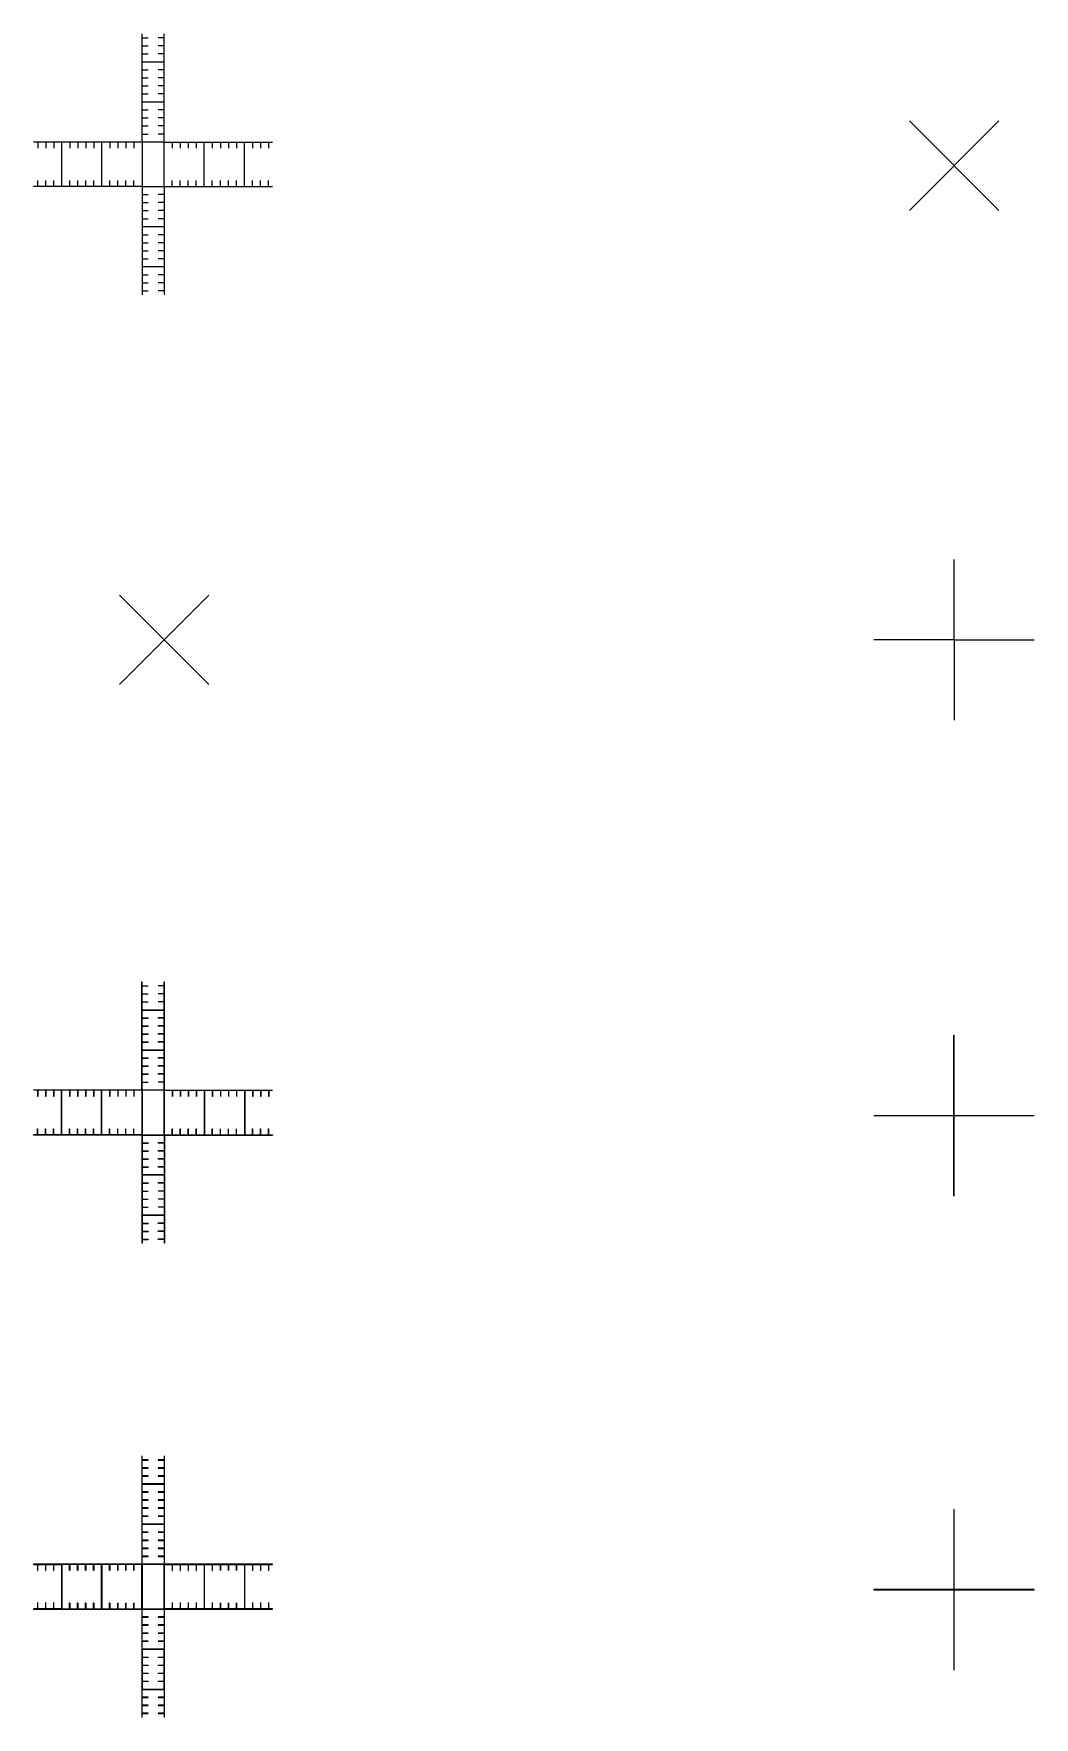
# Model space of a CAD drawing. Header units: millimetres. Extents: x 1558 to 27324, y 1800 to 8357.
# Drawn here: x 24157 to 27324, y 3030 to 8357 of the extents above; entities that cross this region are included whole.
import ezdxf

# ---------------------------------------------------------------- set-up
doc = ezdxf.new("R2010")
doc.units = ezdxf.units.MM

msp = doc.modelspace()

# ---------------------------------------------------------------- linework, layer by layer
for p, q in [((24500, 8013.8), (24500, 8356.7)), ((24500, 8344), (24519, 8344)), ((24500, 8318.6), (24519, 8318.6)), ((24570.1, 8344), (24551.1, 8344)), ((24570.1, 8318.6), (24551.1, 8318.6)), ((24570.1, 8013.8), (24570.1, 8356.7)), ((24500, 8293.2), (24519, 8293.2)), ((24500, 8267.8), (24570.1, 8267.8)), ((24570.1, 8293.2), (24551.1, 8293.2)), ((24500, 8242.4), (24519, 8242.4)), ((24500, 8217), (24519, 8217)), ((24570.1, 8242.4), (24551.1, 8242.4)), ((24570.1, 8217), (24551.1, 8217)), ((24500, 8191.6), (24519, 8191.6)), ((24500, 8166.2), (24519, 8166.2)), ((24570.1, 8191.6), (24551.1, 8191.6)), ((24570.1, 8166.2), (24551.1, 8166.2)), ((24500, 8140.8), (24570.1, 8140.8)), ((24500, 8115.4), (24519, 8115.4)), ((24570.1, 8115.4), (24551.1, 8115.4)), ((24500, 8090), (24519, 8090)), ((24500, 8064.6), (24519, 8064.6)), ((24570.1, 8090), (24551.1, 8090)), ((24570.1, 8064.6), (24551.1, 8064.6)), ((26928.4, 7797.6), (27211.3, 8080.5)), ((27211.3, 7797.6), (26928.4, 8080.5)), ((24500, 8013.8), (24157.1, 8013.8)), ((24169.8, 8013.8), (24169.8, 7994.7)), ((24195.2, 8013.8), (24195.2, 7994.7)), ((24220.6, 8013.8), (24220.6, 7994.7)), ((24246, 7873), (24246, 8013.8)), ((24271.4, 8013.8), (24271.4, 7994.7)), ((24296.8, 8013.8), (24296.8, 7994.7)), ((24322.2, 8013.8), (24322.2, 7994.7)), ((24347.6, 8013.8), (24347.6, 7994.7)), ((24373, 7873), (24373, 8013.8)), ((24398.4, 8013.8), (24398.4, 7994.7)), ((24423.8, 8013.8), (24423.8, 7994.7)), ((24449.2, 8013.8), (24449.2, 7994.7)), ((24474.6, 8013.8), (24474.6, 7994.7)), ((24500, 8039.2), (24519, 8039.2)), ((24570.1, 8039.2), (24551.1, 8039.2)), ((24570.1, 8013.8), (24913, 8013.8)), ((24595.5, 8013.8), (24595.5, 7994.7)), ((24620.9, 8013.8), (24620.9, 7994.7)), ((24646.3, 8013.8), (24646.3, 7994.7)), ((24671.7, 8013.8), (24671.7, 7994.7)), ((24697.1, 7873), (24697.1, 8013.8)), ((24722.5, 8013.8), (24722.5, 7994.7)), ((24747.9, 8013.8), (24747.9, 7994.7)), ((24773.3, 8013.8), (24773.3, 7994.7)), ((24798.7, 8013.8), (24798.7, 7994.7)), ((24824.1, 7873), (24824.1, 8013.8)), ((24849.5, 8013.8), (24849.5, 7994.7)), ((24874.9, 8013.8), (24874.9, 7994.7)), ((24900.3, 8013.8), (24900.3, 7994.7)), ((24169.8, 7873), (24169.8, 7892.1)), ((24195.2, 7873), (24195.2, 7892.1)), ((24220.6, 7873), (24220.6, 7892.1)), ((24271.4, 7873), (24271.4, 7892.1)), ((24296.8, 7873), (24296.8, 7892.1)), ((24322.2, 7873), (24322.2, 7892.1)), ((24347.6, 7873), (24347.6, 7892.1)), ((24398.4, 7873), (24398.4, 7892.1)), ((24423.8, 7873), (24423.8, 7892.1)), ((24449.2, 7873), (24449.2, 7892.1)), ((24474.6, 7873), (24474.6, 7892.1)), ((24595.5, 7873), (24595.5, 7892.1)), ((24620.9, 7873), (24620.9, 7892.1)), ((24646.3, 7873), (24646.3, 7892.1)), ((24671.7, 7873), (24671.7, 7892.1)), ((24722.5, 7873), (24722.5, 7892.1)), ((24747.9, 7873), (24747.9, 7892.1)), ((24773.3, 7873), (24773.3, 7892.1)), ((24798.7, 7873), (24798.7, 7892.1)), ((24849.5, 7873), (24849.5, 7892.1)), ((24874.9, 7873), (24874.9, 7892.1)), ((24900.3, 7873), (24900.3, 7892.1)), ((24500, 7873), (24157.1, 7873)), ((24500, 7873), (24500, 7530.1)), ((24500, 7847.6), (24519, 7847.6)), ((24570.1, 7847.6), (24551.1, 7847.6)), ((24570.1, 7873), (24570.1, 7530.1)), ((24570.1, 7873), (24913, 7873)), ((24500, 7822.2), (24519, 7822.2)), ((24500, 7796.8), (24519, 7796.8)), ((24570.1, 7822.2), (24551.1, 7822.2)), ((24570.1, 7796.8), (24551.1, 7796.8)), ((24500, 7771.4), (24519, 7771.4)), ((24570.1, 7746), (24500, 7746)), ((24570.1, 7771.4), (24551.1, 7771.4)), ((24500, 7720.6), (24519, 7720.6)), ((24500, 7695.2), (24519, 7695.2)), ((24570.1, 7720.6), (24551.1, 7720.6)), ((24570.1, 7695.2), (24551.1, 7695.2)), ((24500, 7669.8), (24519, 7669.8)), ((24500, 7644.4), (24519, 7644.4)), ((24570.1, 7619), (24500, 7619)), ((24570.1, 7669.8), (24551.1, 7669.8)), ((24570.1, 7644.4), (24551.1, 7644.4)), ((24500, 7593.6), (24519, 7593.6)), ((24500, 7568.2), (24519, 7568.2)), ((24570.1, 7593.6), (24551.1, 7593.6)), ((24570.1, 7568.2), (24551.1, 7568.2)), ((24500, 7542.8), (24519, 7542.8)), ((24570.1, 7542.8), (24551.1, 7542.8)), ((27069.8, 6439), (27069.8, 6693)), ((24428.4, 6297.6), (24711.3, 6580.5)), ((24711.3, 6297.6), (24428.4, 6580.5)), ((27069.8, 6439), (26815.8, 6439)), ((27069.8, 6439), (27323.8, 6439)), ((27069.8, 6439), (27069.8, 6185)), ((24499.2, 5014.6), (24499.2, 5356.7)), ((24499.2, 5356.7), (24500, 5356.7)), ((24500, 5344.8), (24500, 5356.7)), ((24500, 5344.8), (24519, 5344.8)), ((24500, 5319.4), (24500, 5344)), ((24500, 5344), (24519, 5344)), ((24519, 5344.8), (24519, 5344)), ((24570.1, 5344.8), (24551.1, 5344.8)), ((24551.1, 5344), (24551.1, 5344.8)), ((24570.1, 5344), (24551.1, 5344)), ((24570.1, 5344.8), (24570.1, 5356.7)), ((24570.1, 5356.7), (24570.9, 5356.7)), ((24570.1, 5319.4), (24570.1, 5344)), ((24570.9, 5014.6), (24570.9, 5356.7)), ((24500, 5319.4), (24519, 5319.4)), ((24500, 5294), (24500, 5318.6)), ((24500, 5318.6), (24519, 5318.6)), ((24500, 5294), (24519, 5294)), ((24500, 5268.6), (24500, 5293.2)), ((24500, 5293.2), (24519, 5293.2)), ((24519, 5319.4), (24519, 5318.6)), ((24519, 5294), (24519, 5293.2)), ((24570.1, 5319.4), (24551.1, 5319.4)), ((24551.1, 5318.6), (24551.1, 5319.4)), ((24570.1, 5318.6), (24551.1, 5318.6)), ((24570.1, 5294), (24551.1, 5294)), ((24551.1, 5293.2), (24551.1, 5294)), ((24570.1, 5293.2), (24551.1, 5293.2)), ((24570.1, 5294), (24570.1, 5318.6)), ((24570.1, 5268.6), (24570.1, 5293.2)), ((24500, 5268.6), (24570.1, 5268.6)), ((24500, 5243.2), (24500, 5267.8)), ((24500, 5267.8), (24570.1, 5267.8)), ((24500, 5243.2), (24519, 5243.2)), ((24500, 5217.8), (24500, 5242.4)), ((24500, 5242.4), (24519, 5242.4)), ((24519, 5243.2), (24519, 5242.4)), ((24570.1, 5243.2), (24551.1, 5243.2)), ((24551.1, 5242.4), (24551.1, 5243.2)), ((24570.1, 5242.4), (24551.1, 5242.4)), ((24570.1, 5243.2), (24570.1, 5267.8)), ((24570.1, 5217.8), (24570.1, 5242.4)), ((24500, 5217.8), (24519, 5217.8)), ((24500, 5192.4), (24500, 5217)), ((24500, 5217), (24519, 5217)), ((24500, 5192.4), (24519, 5192.4)), ((24500, 5167), (24500, 5191.6)), ((24500, 5191.6), (24519, 5191.6)), ((24500, 5167), (24519, 5167)), ((24519, 5217.8), (24519, 5217)), ((24519, 5192.4), (24519, 5191.6)), ((24519, 5167), (24519, 5166.2)), ((24570.1, 5217.8), (24551.1, 5217.8)), ((24551.1, 5217), (24551.1, 5217.8)), ((24570.1, 5217), (24551.1, 5217)), ((24570.1, 5192.4), (24551.1, 5192.4)), ((24551.1, 5191.6), (24551.1, 5192.4)), ((24570.1, 5191.6), (24551.1, 5191.6)), ((24570.1, 5167), (24551.1, 5167)), ((24551.1, 5166.2), (24551.1, 5167)), ((24570.1, 5192.4), (24570.1, 5217)), ((24570.1, 5167), (24570.1, 5191.6)), ((27069.5, 5188), (27070.2, 5188)), ((24500, 5141.6), (24500, 5166.2)), ((24500, 5166.2), (24519, 5166.2)), ((24500, 5141.6), (24570.1, 5141.6)), ((24500, 5116.2), (24500, 5140.8)), ((24500, 5140.8), (24570.1, 5140.8)), ((24500, 5116.2), (24519, 5116.2)), ((24500, 5090.8), (24500, 5115.4)), ((24500, 5115.4), (24519, 5115.4)), ((24519, 5116.2), (24519, 5115.4)), ((24570.1, 5166.2), (24551.1, 5166.2)), ((24570.1, 5116.2), (24551.1, 5116.2)), ((24551.1, 5115.4), (24551.1, 5116.2)), ((24570.1, 5115.4), (24551.1, 5115.4)), ((24570.1, 5141.6), (24570.1, 5166.2)), ((24570.1, 5116.2), (24570.1, 5140.8)), ((24570.1, 5090.8), (24570.1, 5115.4)), ((24500, 5090.8), (24519, 5090.8)), ((24500, 5065.4), (24500, 5090)), ((24500, 5090), (24519, 5090)), ((24500, 5065.4), (24519, 5065.4)), ((24500, 5040), (24500, 5064.6)), ((24500, 5064.6), (24519, 5064.6)), ((24519, 5090.8), (24519, 5090)), ((24519, 5065.4), (24519, 5064.6)), ((24570.1, 5090.8), (24551.1, 5090.8)), ((24551.1, 5090), (24551.1, 5090.8)), ((24570.1, 5090), (24551.1, 5090)), ((24570.1, 5065.4), (24551.1, 5065.4)), ((24551.1, 5064.6), (24551.1, 5065.4)), ((24570.1, 5064.6), (24551.1, 5064.6)), ((24570.1, 5065.4), (24570.1, 5090)), ((24570.1, 5040), (24570.1, 5064.6)), ((24499.2, 5014.6), (24157.1, 5014.6)), ((24157.1, 5013.8), (24157.1, 5014.6)), ((24169, 5013.8), (24157.1, 5013.8)), ((24169, 5013.8), (24169, 4994.7)), ((24194.4, 5013.8), (24169.8, 5013.8)), ((24169.8, 5013.8), (24169.8, 4994.7)), ((24194.4, 5013.8), (24194.4, 4994.7)), ((24219.8, 5013.8), (24195.2, 5013.8)), ((24195.2, 5013.8), (24195.2, 4994.7)), ((24219.8, 5013.8), (24219.8, 4994.7)), ((24245.2, 5013.8), (24220.6, 5013.8)), ((24220.6, 5013.8), (24220.6, 4994.7)), ((24245.2, 4873), (24245.2, 5013.8)), ((24246, 4873), (24246, 5013.8)), ((24270.6, 5013.8), (24246, 5013.8)), ((24270.6, 5013.8), (24270.6, 4994.7)), ((24296, 5013.8), (24271.4, 5013.8)), ((24271.4, 5013.8), (24271.4, 4994.7)), ((24296, 5013.8), (24296, 4994.7)), ((24321.4, 5013.8), (24296.8, 5013.8)), ((24296.8, 5013.8), (24296.8, 4994.7)), ((24321.4, 5013.8), (24321.4, 4994.7)), ((24346.8, 5013.8), (24322.2, 5013.8)), ((24322.2, 5013.8), (24322.2, 4994.7)), ((24346.8, 5013.8), (24346.8, 4994.7)), ((24372.2, 5013.8), (24347.6, 5013.8)), ((24347.6, 5013.8), (24347.6, 4994.7)), ((24372.2, 4873), (24372.2, 5013.8)), ((24373, 4873), (24373, 5013.8)), ((24397.6, 5013.8), (24373, 5013.8)), ((24397.6, 5013.8), (24397.6, 4994.7)), ((24423, 5013.8), (24398.4, 5013.8)), ((24398.4, 5013.8), (24398.4, 4994.7)), ((24423, 5013.8), (24423, 4994.7)), ((24448.4, 5013.8), (24423.8, 5013.8)), ((24423.8, 5013.8), (24423.8, 4994.7)), ((24448.4, 5013.8), (24448.4, 4994.7)), ((24473.8, 5013.8), (24449.2, 5013.8)), ((24449.2, 5013.8), (24449.2, 4994.7)), ((24473.8, 5013.8), (24473.8, 4994.7)), ((24499.2, 5013.8), (24474.6, 5013.8)), ((24474.6, 5013.8), (24474.6, 4994.7)), ((24500, 5040), (24519, 5040)), ((24500, 5014.6), (24500, 5039.2)), ((24500, 5039.2), (24519, 5039.2)), ((24519, 5040), (24519, 5039.2)), ((24570.1, 5040), (24551.1, 5040)), ((24551.1, 5039.2), (24551.1, 5040)), ((24570.1, 5039.2), (24551.1, 5039.2)), ((24570.1, 5014.6), (24570.1, 5039.2)), ((24570.9, 5014.6), (24913, 5014.6)), ((24570.9, 5013.8), (24595.5, 5013.8)), ((24595.5, 5013.8), (24595.5, 4994.7)), ((24596.3, 5013.8), (24620.9, 5013.8)), ((24596.3, 5013.8), (24596.3, 4994.7)), ((24620.9, 5013.8), (24620.9, 4994.7)), ((24621.7, 5013.8), (24646.3, 5013.8)), ((24621.7, 5013.8), (24621.7, 4994.7)), ((24646.3, 5013.8), (24646.3, 4994.7)), ((24647.1, 5013.8), (24671.7, 5013.8)), ((24647.1, 5013.8), (24647.1, 4994.7)), ((24671.7, 5013.8), (24671.7, 4994.7)), ((24672.5, 5013.8), (24697.1, 5013.8)), ((24672.5, 5013.8), (24672.5, 4994.7)), ((24697.1, 5013.8), (24697.1, 4873)), ((24697.9, 5013.8), (24697.9, 4873)), ((24697.9, 5013.8), (24722.5, 5013.8)), ((24722.5, 5013.8), (24722.5, 4994.7)), ((24723.3, 5013.8), (24747.9, 5013.8)), ((24723.3, 5013.8), (24723.3, 4994.7)), ((24747.9, 5013.8), (24747.9, 4994.7)), ((24748.7, 5013.8), (24773.3, 5013.8)), ((24748.7, 5013.8), (24748.7, 4994.7)), ((24773.3, 5013.8), (24773.3, 4994.7)), ((24774.1, 5013.8), (24798.7, 5013.8)), ((24774.1, 5013.8), (24774.1, 4994.7)), ((24798.7, 5013.8), (24798.7, 4994.7)), ((24799.5, 5013.8), (24824.1, 5013.8)), ((24799.5, 5013.8), (24799.5, 4994.7)), ((24824.1, 5013.8), (24824.1, 4873)), ((24824.9, 5013.8), (24824.9, 4873)), ((24824.9, 5013.8), (24849.5, 5013.8)), ((24849.5, 5013.8), (24849.5, 4994.7)), ((24850.3, 5013.8), (24874.9, 5013.8)), ((24850.3, 5013.8), (24850.3, 4994.7)), ((24874.9, 5013.8), (24874.9, 4994.7)), ((24875.7, 5013.8), (24900.3, 5013.8)), ((24875.7, 5013.8), (24875.7, 4994.7)), ((24900.3, 5013.8), (24900.3, 4994.7)), ((24901.1, 5013.8), (24913, 5013.8)), ((24901.1, 5013.8), (24901.1, 4994.7)), ((24913, 5014.6), (24913, 5013.8)), ((24169.8, 4994.7), (24169, 4994.7)), ((24195.2, 4994.7), (24194.4, 4994.7)), ((24220.6, 4994.7), (24219.8, 4994.7)), ((24271.4, 4994.7), (24270.6, 4994.7)), ((24296.8, 4994.7), (24296, 4994.7)), ((24322.2, 4994.7), (24321.4, 4994.7)), ((24347.6, 4994.7), (24346.8, 4994.7)), ((24398.4, 4994.7), (24397.6, 4994.7)), ((24423.8, 4994.7), (24423, 4994.7)), ((24449.2, 4994.7), (24448.4, 4994.7)), ((24474.6, 4994.7), (24473.8, 4994.7)), ((24723.3, 4994.7), (24722.5, 4994.7)), ((24748.7, 4994.7), (24747.9, 4994.7)), ((24774.1, 4994.7), (24773.3, 4994.7)), ((24799.5, 4994.7), (24798.7, 4994.7)), ((24850.3, 4994.7), (24849.5, 4994.7)), ((24875.7, 4994.7), (24874.9, 4994.7)), ((24901.1, 4994.7), (24900.3, 4994.7)), ((26815.8, 4933.6), (26815.8, 4934.3)), ((27323.8, 4934.3), (27323.8, 4933.6)), ((24169, 4873), (24157.1, 4873)), ((24157.1, 4872.2), (24157.1, 4873)), ((24499.2, 4872.2), (24157.1, 4872.2)), ((24169, 4873), (24169, 4892)), ((24169, 4892), (24169.8, 4892)), ((24169.8, 4873), (24169.8, 4892)), ((24194.4, 4873), (24169.8, 4873)), ((24194.4, 4873), (24194.4, 4892)), ((24194.4, 4892), (24195.2, 4892)), ((24195.2, 4873), (24195.2, 4892)), ((24219.8, 4873), (24195.2, 4873)), ((24219.8, 4873), (24219.8, 4892)), ((24219.8, 4892), (24220.6, 4892)), ((24220.6, 4873), (24220.6, 4892)), ((24245.2, 4873), (24220.6, 4873)), ((24270.6, 4873), (24246, 4873)), ((24270.6, 4873), (24270.6, 4892)), ((24270.6, 4892), (24271.4, 4892)), ((24271.4, 4873), (24271.4, 4892)), ((24296, 4873), (24271.4, 4873)), ((24296, 4873), (24296, 4892)), ((24296, 4892), (24296.8, 4892)), ((24296.8, 4873), (24296.8, 4892)), ((24321.4, 4873), (24296.8, 4873)), ((24321.4, 4873), (24321.4, 4892)), ((24321.4, 4892), (24322.2, 4892)), ((24322.2, 4873), (24322.2, 4892)), ((24346.8, 4873), (24322.2, 4873)), ((24346.8, 4873), (24346.8, 4892)), ((24346.8, 4892), (24347.6, 4892)), ((24347.6, 4873), (24347.6, 4892)), ((24372.2, 4873), (24347.6, 4873)), ((24397.6, 4873), (24373, 4873)), ((24397.6, 4873), (24397.6, 4892)), ((24397.6, 4892), (24398.4, 4892)), ((24398.4, 4873), (24398.4, 4892)), ((24423, 4873), (24398.4, 4873)), ((24423, 4873), (24423, 4892)), ((24423, 4892), (24423.8, 4892)), ((24423.8, 4873), (24423.8, 4892)), ((24448.4, 4873), (24423.8, 4873)), ((24448.4, 4873), (24448.4, 4892)), ((24448.4, 4892), (24449.2, 4892)), ((24449.2, 4873), (24449.2, 4892)), ((24473.8, 4873), (24449.2, 4873)), ((24473.8, 4873), (24473.8, 4892)), ((24473.8, 4892), (24474.6, 4892)), ((24474.6, 4873), (24474.6, 4892)), ((24499.2, 4873), (24474.6, 4873)), ((24499.2, 4872.2), (24499.2, 4530.1)), ((24500, 4872.2), (24500, 4847.6)), ((24500, 4847.6), (24519, 4847.6)), ((24519, 4847.6), (24519, 4846.8)), ((24570.1, 4847.6), (24551.1, 4847.6)), ((24551.1, 4846.8), (24551.1, 4847.6)), ((24570.1, 4872.2), (24570.1, 4847.6)), ((24570.9, 4873), (24595.5, 4873)), ((24570.9, 4872.2), (24570.9, 4530.1)), ((24570.9, 4872.2), (24913, 4872.2)), ((24595.5, 4873), (24595.5, 4892)), ((24595.5, 4892), (24596.3, 4892)), ((24596.3, 4873), (24596.3, 4892)), ((24596.3, 4873), (24620.9, 4873)), ((24620.9, 4873), (24620.9, 4892)), ((24620.9, 4892), (24621.7, 4892)), ((24621.7, 4873), (24621.7, 4892)), ((24621.7, 4873), (24646.3, 4873)), ((24646.3, 4873), (24646.3, 4892)), ((24646.3, 4892), (24647.1, 4892)), ((24647.1, 4873), (24647.1, 4892)), ((24647.1, 4873), (24671.7, 4873)), ((24671.7, 4873), (24671.7, 4892)), ((24671.7, 4892), (24672.5, 4892)), ((24672.5, 4873), (24672.5, 4892)), ((24672.5, 4873), (24697.1, 4873)), ((24697.9, 4873), (24722.5, 4873)), ((24722.5, 4873), (24722.5, 4892)), ((24722.5, 4892), (24723.3, 4892)), ((24723.3, 4873), (24723.3, 4892)), ((24723.3, 4873), (24747.9, 4873)), ((24747.9, 4873), (24747.9, 4892)), ((24747.9, 4892), (24748.7, 4892)), ((24748.7, 4873), (24748.7, 4892)), ((24748.7, 4873), (24773.3, 4873)), ((24773.3, 4873), (24773.3, 4892)), ((24773.3, 4892), (24774.1, 4892)), ((24774.1, 4873), (24774.1, 4892)), ((24774.1, 4873), (24798.7, 4873)), ((24798.7, 4873), (24798.7, 4892)), ((24798.7, 4892), (24799.5, 4892)), ((24799.5, 4873), (24799.5, 4892)), ((24799.5, 4873), (24824.1, 4873)), ((24824.9, 4873), (24849.5, 4873)), ((24849.5, 4873), (24849.5, 4892)), ((24849.5, 4892), (24850.3, 4892)), ((24850.3, 4873), (24850.3, 4892)), ((24850.3, 4873), (24874.9, 4873)), ((24874.9, 4873), (24874.9, 4892)), ((24874.9, 4892), (24875.7, 4892)), ((24875.7, 4873), (24875.7, 4892)), ((24875.7, 4873), (24900.3, 4873)), ((24900.3, 4873), (24900.3, 4892)), ((24900.3, 4892), (24901.1, 4892)), ((24901.1, 4873), (24901.1, 4892)), ((24901.1, 4873), (24913, 4873)), ((24913, 4873), (24913, 4872.2)), ((24500, 4846.8), (24500, 4822.2)), ((24500, 4846.8), (24519, 4846.8)), ((24500, 4822.2), (24519, 4822.2)), ((24500, 4821.4), (24500, 4796.8)), ((24500, 4821.4), (24519, 4821.4)), ((24500, 4796.8), (24519, 4796.8)), ((24500, 4796), (24500, 4771.4)), ((24500, 4796), (24519, 4796)), ((24519, 4822.2), (24519, 4821.4)), ((24519, 4796.8), (24519, 4796)), ((24570.1, 4846.8), (24551.1, 4846.8)), ((24570.1, 4822.2), (24551.1, 4822.2)), ((24551.1, 4821.4), (24551.1, 4822.2)), ((24570.1, 4821.4), (24551.1, 4821.4)), ((24570.1, 4796.8), (24551.1, 4796.8)), ((24551.1, 4796), (24551.1, 4796.8)), ((24570.1, 4796), (24551.1, 4796)), ((24570.1, 4846.8), (24570.1, 4822.2)), ((24570.1, 4821.4), (24570.1, 4796.8)), ((24570.1, 4796), (24570.1, 4771.4)), ((24500, 4771.4), (24519, 4771.4)), ((24500, 4770.6), (24500, 4746)), ((24500, 4770.6), (24519, 4770.6)), ((24570.1, 4746), (24500, 4746)), ((24570.1, 4745.2), (24500, 4745.2)), ((24500, 4745.2), (24500, 4720.6)), ((24519, 4771.4), (24519, 4770.6)), ((24570.1, 4771.4), (24551.1, 4771.4)), ((24551.1, 4770.6), (24551.1, 4771.4)), ((24570.1, 4770.6), (24551.1, 4770.6)), ((24570.1, 4770.6), (24570.1, 4746)), ((24570.1, 4745.2), (24570.1, 4720.6)), ((24500, 4720.6), (24519, 4720.6)), ((24500, 4719.8), (24500, 4695.2)), ((24500, 4719.8), (24519, 4719.8)), ((24500, 4695.2), (24519, 4695.2)), ((24500, 4694.4), (24500, 4669.8)), ((24500, 4694.4), (24519, 4694.4)), ((24519, 4720.6), (24519, 4719.8)), ((24519, 4695.2), (24519, 4694.4)), ((24570.1, 4720.6), (24551.1, 4720.6)), ((24551.1, 4719.8), (24551.1, 4720.6)), ((24570.1, 4719.8), (24551.1, 4719.8)), ((24570.1, 4695.2), (24551.1, 4695.2)), ((24551.1, 4694.4), (24551.1, 4695.2)), ((24570.1, 4694.4), (24551.1, 4694.4)), ((24570.1, 4719.8), (24570.1, 4695.2)), ((24570.1, 4694.4), (24570.1, 4669.8)), ((24500, 4669.8), (24519, 4669.8)), ((24500, 4669), (24500, 4644.4)), ((24500, 4669), (24519, 4669)), ((24500, 4644.4), (24519, 4644.4)), ((24500, 4643.6), (24500, 4619)), ((24500, 4643.6), (24519, 4643.6)), ((24519, 4669.8), (24519, 4669)), ((24519, 4644.4), (24519, 4643.6)), ((24570.1, 4669.8), (24551.1, 4669.8)), ((24551.1, 4669), (24551.1, 4669.8)), ((24570.1, 4669), (24551.1, 4669)), ((24570.1, 4644.4), (24551.1, 4644.4)), ((24551.1, 4643.6), (24551.1, 4644.4)), ((24570.1, 4643.6), (24551.1, 4643.6)), ((24570.1, 4669), (24570.1, 4644.4)), ((24570.1, 4643.6), (24570.1, 4619)), ((27069.5, 4680), (27070.2, 4680)), ((24570.1, 4619), (24500, 4619)), ((24570.1, 4618.2), (24500, 4618.2)), ((24500, 4618.2), (24500, 4593.6)), ((24500, 4593.6), (24519, 4593.6)), ((24500, 4592.8), (24500, 4568.2)), ((24500, 4592.8), (24519, 4592.8)), ((24519, 4593.6), (24519, 4592.8)), ((24570.1, 4593.6), (24551.1, 4593.6)), ((24551.1, 4592.8), (24551.1, 4593.6)), ((24570.1, 4592.8), (24551.1, 4592.8)), ((24570.1, 4618.2), (24570.1, 4593.6)), ((24570.1, 4592.8), (24570.1, 4568.2)), ((24500, 4530.1), (24499.2, 4530.1)), ((24500, 4568.2), (24519, 4568.2)), ((24500, 4567.4), (24500, 4542.8)), ((24500, 4567.4), (24519, 4567.4)), ((24500, 4542.8), (24519, 4542.8)), ((24500, 4542), (24500, 4530.1)), ((24500, 4542), (24519, 4542)), ((24519, 4568.2), (24519, 4567.4)), ((24519, 4542.8), (24519, 4542)), ((24570.1, 4568.2), (24551.1, 4568.2)), ((24551.1, 4567.4), (24551.1, 4568.2)), ((24570.1, 4567.4), (24551.1, 4567.4)), ((24570.1, 4542.8), (24551.1, 4542.8)), ((24551.1, 4542), (24551.1, 4542.8)), ((24570.1, 4542), (24551.1, 4542)), ((24570.1, 4567.4), (24570.1, 4542.8)), ((24570.1, 4542), (24570.1, 4530.1)), ((24570.9, 4530.1), (24570.1, 4530.1))]:
    msp.add_line(p, q)
for points in [[(24500, 7873), (24570.1, 7873), (24570.1, 8013.8), (24500, 8013.8), (24500, 7873)], [(27069.5, 4934.3), (27069.5, 5188)], [(27070.2, 4934.3), (27070.2, 5188)], [(24499.2, 5013.8), (24499.2, 4873)], [(24570.1, 5014.6), (24500, 5014.6)], [(24500, 4873), (24570.1, 4873), (24570.1, 5013.8), (24500, 5013.8), (24500, 4873)], [(24570.9, 4873), (24570.9, 5013.8)], [(26815.8, 4934.3), (27069.5, 4934.3)], [(26815.8, 4933.6), (27069.5, 4933.6)], [(27069.5, 4680), (27069.5, 4933.6)], [(27070.2, 4934.3), (27323.8, 4934.3)], [(27070.2, 4680), (27070.2, 4933.6)], [(27070.2, 4933.6), (27323.8, 4933.6)], [(24500, 4872.2), (24570.1, 4872.2)], [(24500, 3373), (24570.1, 3373), (24570.1, 3513.8), (24500, 3513.8), (24500, 3373)]]:
    msp.add_lwpolyline(points)
for points in [[(24499.2, 6372.2), (24499.2, 6372.2)], [(24900.3, 3392), (24900.3, 3373), (24875.7, 3373), (24875.7, 3392), (24874.9, 3392), (24874.9, 3373), (24850.3, 3373), (24850.3, 3392), (24849.5, 3392), (24849.5, 3373), (24824.9, 3373), (24824.9, 3513.8), (24849.5, 3513.8), (24849.5, 3494.7), (24850.3, 3494.7), (24850.3, 3513.8), (24874.9, 3513.8), (24874.9, 3494.7), (24875.7, 3494.7), (24875.7, 3513.8), (24900.3, 3513.8), (24900.3, 3494.7), (24901.1, 3494.7), (24901.1, 3513.8), (24913, 3513.8), (24913, 3514.6), (24570.9, 3514.6), (24570.9, 3856.7), (24570.1, 3856.7), (24570.1, 3844.8), (24551.1, 3844.8), (24551.1, 3844), (24570.1, 3844), (24570.1, 3819.4), (24551.1, 3819.4), (24551.1, 3818.6), (24570.1, 3818.6), (24570.1, 3794), (24551.1, 3794), (24551.1, 3793.2), (24570.1, 3793.2), (24570.1, 3768.6), (24500, 3768.6), (24500, 3793.2), (24519, 3793.2), (24519, 3794), (24500, 3794), (24500, 3818.6), (24519, 3818.6), (24519, 3819.4), (24500, 3819.4), (24500, 3844), (24519, 3844), (24519, 3844.8), (24500, 3844.8), (24500, 3856.7), (24499.2, 3856.7), (24499.2, 3514.6), (24157.1, 3514.6), (24157.1, 3513.8), (24169, 3513.8), (24169, 3494.7), (24169.8, 3494.7), (24169.8, 3513.8), (24194.4, 3513.8), (24194.4, 3494.7), (24195.2, 3494.7), (24195.2, 3513.8), (24219.8, 3513.8), (24219.8, 3494.7), (24220.6, 3494.7), (24220.6, 3513.8), (24245.2, 3513.8), (24245.2, 3373), (24220.6, 3373), (24220.6, 3392), (24219.8, 3392), (24219.8, 3373), (24195.2, 3373), (24195.2, 3392), (24194.4, 3392), (24194.4, 3373), (24169.8, 3373), (24169.8, 3392), (24169, 3392), (24169, 3373), (24157.1, 3373), (24157.1, 3372.2), (24499.2, 3372.2), (24499.2, 3030.1), (24500, 3030.1), (24500, 3042), (24519, 3042), (24519, 3042.8), (24500, 3042.8), (24500, 3067.4), (24519, 3067.4), (24519, 3068.2), (24500, 3068.2), (24500, 3092.8), (24519, 3092.8), (24519, 3093.6), (24500, 3093.6), (24500, 3118.2), (24570.1, 3118.2), (24570.1, 3093.6), (24551.1, 3093.6), (24551.1, 3092.8), (24570.1, 3092.8), (24570.1, 3068.2), (24551.1, 3068.2), (24551.1, 3067.4), (24570.1, 3067.4), (24570.1, 3042.8), (24551.1, 3042.8), (24551.1, 3042), (24570.1, 3042), (24570.1, 3030.1), (24570.9, 3030.1), (24570.9, 3372.2), (24913, 3372.2), (24913, 3373), (24901.1, 3373), (24901.1, 3392)], [(24519, 3666.2), (24519, 3667), (24500, 3667), (24500, 3691.6), (24519, 3691.6), (24519, 3692.4), (24500, 3692.4), (24500, 3717), (24519, 3717), (24519, 3717.8), (24500, 3717.8), (24500, 3742.4), (24519, 3742.4), (24519, 3743.2), (24500, 3743.2), (24500, 3767.8), (24570.1, 3767.8), (24570.1, 3743.2), (24551.1, 3743.2), (24551.1, 3742.4), (24570.1, 3742.4), (24570.1, 3717.8), (24551.1, 3717.8), (24551.1, 3717), (24570.1, 3717), (24570.1, 3692.4), (24551.1, 3692.4), (24551.1, 3691.6), (24570.1, 3691.6), (24570.1, 3667), (24551.1, 3667), (24551.1, 3666.2), (24570.1, 3666.2), (24570.1, 3641.6), (24500, 3641.6), (24500, 3666.2)], [(27069.5, 3433.6), (27069.5, 3180), (27070.2, 3180), (27070.2, 3433.6), (27323.8, 3433.6), (27323.8, 3434.3), (27070.2, 3434.3), (27070.2, 3688), (27069.5, 3688), (27069.5, 3434.3), (26815.8, 3434.3), (26815.8, 3433.6)], [(24551.1, 3540), (24551.1, 3539.2), (24570.1, 3539.2), (24570.1, 3514.6), (24500, 3514.6), (24500, 3539.2), (24519, 3539.2), (24519, 3540), (24500, 3540), (24500, 3564.6), (24519, 3564.6), (24519, 3565.4), (24500, 3565.4), (24500, 3590), (24519, 3590), (24519, 3590.8), (24500, 3590.8), (24500, 3615.4), (24519, 3615.4), (24519, 3616.2), (24500, 3616.2), (24500, 3640.8), (24570.1, 3640.8), (24570.1, 3616.2), (24551.1, 3616.2), (24551.1, 3615.4), (24570.1, 3615.4), (24570.1, 3590.8), (24551.1, 3590.8), (24551.1, 3590), (24570.1, 3590), (24570.1, 3565.4), (24551.1, 3565.4), (24551.1, 3564.6), (24570.1, 3564.6), (24570.1, 3540)], [(24246, 3513.8), (24246, 3373), (24270.6, 3373), (24270.6, 3392), (24271.4, 3392), (24271.4, 3373), (24296, 3373), (24296, 3392), (24296.8, 3392), (24296.8, 3373), (24321.4, 3373), (24321.4, 3392), (24322.2, 3392), (24322.2, 3373), (24346.8, 3373), (24346.8, 3392), (24347.6, 3392), (24347.6, 3373), (24372.2, 3373), (24372.2, 3513.8), (24347.6, 3513.8), (24347.6, 3494.7), (24346.8, 3494.7), (24346.8, 3513.8), (24322.2, 3513.8), (24322.2, 3494.7), (24321.4, 3494.7), (24321.4, 3513.8), (24296.8, 3513.8), (24296.8, 3494.7), (24296, 3494.7), (24296, 3513.8), (24271.4, 3513.8), (24271.4, 3494.7), (24270.6, 3494.7), (24270.6, 3513.8)], [(24398.4, 3392), (24398.4, 3373), (24423, 3373), (24423, 3392), (24423.8, 3392), (24423.8, 3373), (24448.4, 3373), (24448.4, 3392), (24449.2, 3392), (24449.2, 3373), (24473.8, 3373), (24473.8, 3392), (24474.6, 3392), (24474.6, 3373), (24499.2, 3373), (24499.2, 3513.8), (24474.6, 3513.8), (24474.6, 3494.7), (24473.8, 3494.7), (24473.8, 3513.8), (24449.2, 3513.8), (24449.2, 3494.7), (24448.4, 3494.7), (24448.4, 3513.8), (24423.8, 3513.8), (24423.8, 3494.7), (24423, 3494.7), (24423, 3513.8), (24398.4, 3513.8), (24398.4, 3494.7), (24397.6, 3494.7), (24397.6, 3513.8), (24373, 3513.8), (24373, 3373), (24397.6, 3373), (24397.6, 3392)], [(24621.7, 3494.7), (24621.7, 3513.8), (24646.3, 3513.8), (24646.3, 3494.7), (24647.1, 3494.7), (24647.1, 3513.8), (24671.7, 3513.8), (24671.7, 3494.7), (24672.5, 3494.7), (24672.5, 3513.8), (24697.1, 3513.8), (24697.1, 3373), (24672.5, 3373), (24672.5, 3392), (24671.7, 3392), (24671.7, 3373), (24647.1, 3373), (24647.1, 3392), (24646.3, 3392), (24646.3, 3373), (24621.7, 3373), (24621.7, 3392), (24620.9, 3392), (24620.9, 3373), (24596.3, 3373), (24596.3, 3392), (24595.5, 3392), (24595.5, 3373), (24570.9, 3373), (24570.9, 3513.8), (24595.5, 3513.8), (24595.5, 3494.7), (24596.3, 3494.7), (24596.3, 3513.8), (24620.9, 3513.8), (24620.9, 3494.7)], [(24774.1, 3392), (24773.3, 3392), (24773.3, 3373), (24748.7, 3373), (24748.7, 3392), (24747.9, 3392), (24747.9, 3373), (24723.3, 3373), (24723.3, 3392), (24722.5, 3392), (24722.5, 3373), (24697.9, 3373), (24697.9, 3513.8), (24722.5, 3513.8), (24722.5, 3494.7), (24723.3, 3494.7), (24723.3, 3513.8), (24747.9, 3513.8), (24747.9, 3494.7), (24748.7, 3494.7), (24748.7, 3513.8), (24773.3, 3513.8), (24773.3, 3494.7), (24774.1, 3494.7), (24774.1, 3513.8), (24798.7, 3513.8), (24798.7, 3494.7), (24799.5, 3494.7), (24799.5, 3513.8), (24824.1, 3513.8), (24824.1, 3373), (24799.5, 3373), (24799.5, 3392), (24798.7, 3392), (24798.7, 3373), (24774.1, 3373)], [(24570.1, 3296), (24570.1, 3271.4), (24551.1, 3271.4), (24551.1, 3270.6), (24570.1, 3270.6), (24570.1, 3246), (24500, 3246), (24500, 3270.6), (24519, 3270.6), (24519, 3271.4), (24500, 3271.4), (24500, 3296), (24519, 3296), (24519, 3296.8), (24500, 3296.8), (24500, 3321.4), (24519, 3321.4), (24519, 3322.2), (24500, 3322.2), (24500, 3346.8), (24519, 3346.8), (24519, 3347.6), (24500, 3347.6), (24500, 3372.2), (24570.1, 3372.2), (24570.1, 3347.6), (24551.1, 3347.6), (24551.1, 3346.8), (24570.1, 3346.8), (24570.1, 3322.2), (24551.1, 3322.2), (24551.1, 3321.4), (24570.1, 3321.4), (24570.1, 3296.8), (24551.1, 3296.8), (24551.1, 3296)], [(24500, 3143.6), (24500, 3119), (24570.1, 3119), (24570.1, 3143.6), (24551.1, 3143.6), (24551.1, 3144.4), (24570.1, 3144.4), (24570.1, 3169), (24551.1, 3169), (24551.1, 3169.8), (24570.1, 3169.8), (24570.1, 3194.4), (24551.1, 3194.4), (24551.1, 3195.2), (24570.1, 3195.2), (24570.1, 3219.8), (24551.1, 3219.8), (24551.1, 3220.6), (24570.1, 3220.6), (24570.1, 3245.2), (24500, 3245.2), (24500, 3220.6), (24519, 3220.6), (24519, 3219.8), (24500, 3219.8), (24500, 3195.2), (24519, 3195.2), (24519, 3194.4), (24500, 3194.4), (24500, 3169.8), (24519, 3169.8), (24519, 3169), (24500, 3169), (24500, 3144.4), (24519, 3144.4), (24519, 3143.6)]]:
    msp.add_lwpolyline(points, close=True)

doc.saveas('drawing.dxf')
